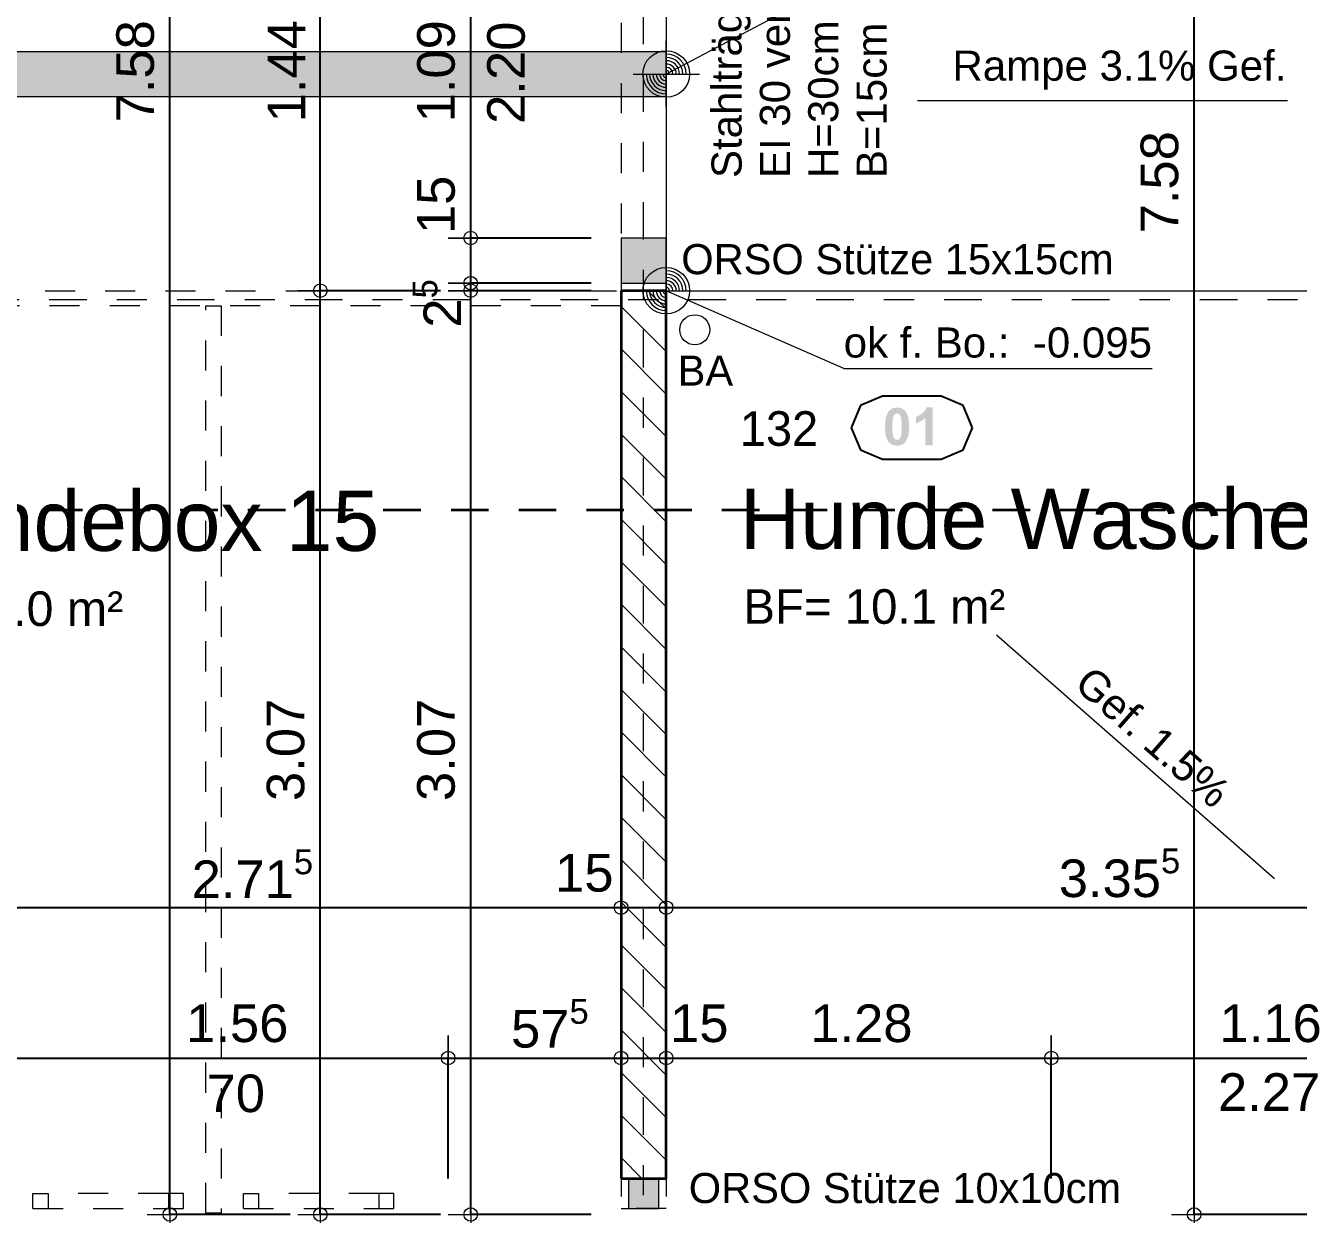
# Model space of a CAD drawing. Header units: metres. Extents: x -117 to -12, y 122 to 163.
# Drawn here: x -33.598 to -29.366, y 135.798 to 139.749 of the extents above; entities that cross this region are included whole.
import ezdxf

# ---------------------------------------------------------------- set-up
doc = ezdxf.new("R2010")
doc.units = ezdxf.units.M
doc.header["$PDMODE"] = 65
for name, pattern in [('AUSGEZOGEN', [0]), ('GETRENNT2_S10', [0.255, 0.125, -0.065, 0, -0.065]), ('PHANTOM2_S8', [0.13, 0.05, -0.04, 0, -0.04]), ('STRICHLINIE_S4', [0.165, 0.125, -0.04]), ('VERDECKT2_S2', [0.09, 0.05, -0.04])]:
    doc.linetypes.add(name, pattern=pattern)
for name, color, linetype, lineweight in [('XR$1$Bauachsen_grob', 7, 'GETRENNT2_S10', 13), ('XR$1$Bauherr', 203, 'VERDECKT2_S2', 13), ('XR$1$Fuellflaeche', 7, 'AUSGEZOGEN', 13), ('XR$1$Konstruktion', 7, 'AUSGEZOGEN', 35), ('XR$1$Raumbezeichnung', 7, 'AUSGEZOGEN', 18), ('XR$1$Sanitaer_Allgemein_HK', 5, 'VERDECKT2_S2', 25), ('XR$1$Schnittbegrenzung', 7, 'AUSGEZOGEN', 13), ('XR$1$Sekundaetragwerk', 7, 'AUSGEZOGEN', 25), ('XR$1$Stahlstuetze', 7, 'AUSGEZOGEN', 25), ('XR$1$Text_Koten', 7, 'AUSGEZOGEN', 25), ('XR$1$Text_Werkplan_Ausfuehrung', 7, 'AUSGEZOGEN', 25), ('XR$1$Wand_Mauerwerk_nicht_tragend', 7, 'AUSGEZOGEN', 35), ('XR$1$Werkplan-_Ausfuehrungsmasse', 7, 'AUSGEZOGEN', 13)]:
    doc.layers.add(name, color=color, linetype=linetype, lineweight=lineweight)
doc.styles.add('ARIAL', font='ARIAL.TTF')
doc.dimstyles.new('_DIMSTYLE_10', dxfattribs={"dimtxt": 0.125, "dimasz": 0.15, "dimexe": 0, "dimexo": 0, "dimgap": 0.0625, "dimtad": 2, "dimdec": 1, "dimlfac": 100, "dimrnd": 0.5, "dimzin": 4, "dimdsep": 46, "dimtxsty": 'ARIAL', "dimblk1": 'ALL_ML_KREIS', "dimblk2": 'ALL_ML_KREIS', "dimsah": 1, "dimcen": 0, "dimclrd": 256, "dimclre": 256, "dimclrt": 256, "dimadec": 0, "dimazin": 0, "dimtfac": 1, "dimtdec": 0, "dimtix": 1, "dimtmove": 2, "dimatfit": 3, "dimfxl": 0, "dimtvp": 1.2, "dimtzin": 0, "dimlwd": 0, "dimlwe": -1, "dimarcsym": 0})
doc.dimstyles.new('_DIMSTYLE_11', dxfattribs={"dimtxt": 0.125, "dimasz": 0.15, "dimexe": 0, "dimexo": 0, "dimgap": 0.0625, "dimtad": 2, "dimdec": 3, "dimrnd": 0.005, "dimzin": 4, "dimdsep": 46, "dimtxsty": 'ARIAL', "dimblk1": 'ALL_ML_KREIS', "dimblk2": 'ALL_ML_KREIS', "dimsah": 1, "dimcen": 0, "dimclrd": 256, "dimclre": 256, "dimclrt": 256, "dimadec": 0, "dimazin": 0, "dimtfac": 1, "dimtdec": 0, "dimtix": 1, "dimtmove": 2, "dimatfit": 3, "dimfxl": 0, "dimtzin": 0, "dimlwd": 0, "dimlwe": -1, "dimarcsym": 0})
doc.dimstyles.new('_DIMSTYLE_12', dxfattribs={"dimtxt": 0.125, "dimasz": 0.15, "dimexe": 0, "dimexo": 0, "dimgap": 0.0625, "dimtad": 2, "dimrnd": 0.005, "dimzin": 4, "dimdsep": 46, "dimtxsty": 'ARIAL', "dimblk1": 'ALL_ML_KREIS', "dimblk2": 'ALL_ML_KREIS', "dimsah": 1, "dimcen": 0, "dimclrd": 256, "dimclre": 256, "dimclrt": 256, "dimadec": 0, "dimazin": 0, "dimtfac": 1, "dimtdec": 0, "dimtix": 1, "dimtmove": 2, "dimatfit": 3, "dimfxl": 0, "dimtzin": 0, "dimlwd": 0, "dimlwe": -1, "dimarcsym": 0})
doc.dimstyles.new('_DIMSTYLE_14', dxfattribs={"dimtxt": 0.125, "dimasz": 0.15, "dimexe": 0, "dimexo": 0, "dimgap": 0.0625, "dimtad": 2, "dimdec": 1, "dimlfac": 100, "dimrnd": 0.5, "dimzin": 4, "dimdsep": 46, "dimtxsty": 'ARIAL', "dimblk1": 'ALL_ML_KREIS', "dimblk2": 'ALL_ML_KREIS', "dimsah": 1, "dimcen": 0, "dimclrd": 256, "dimclre": 256, "dimclrt": 256, "dimadec": 0, "dimazin": 0, "dimtfac": 1, "dimtdec": 0, "dimtix": 1, "dimtmove": 2, "dimatfit": 3, "dimfxl": 0, "dimtzin": 0, "dimlwd": 0, "dimlwe": -1, "dimarcsym": 0})

# ---------------------------------------------------------------- blocks, each defined once
blk = doc.blocks.new('COMPLEXOBJECT_11')
at = {"layer": 'XR$1$Bauherr'}
for p, q in [((-33.5731, 135.818), (-33.5731, 135.868)), ((-33.5731, 135.868), (-33.5231, 135.868)), ((-33.5231, 135.868), (-33.5231, 135.818)), ((-33.1231, 135.868), (-33.5231, 135.868)), ((-33.0731, 135.868), (-33.1231, 135.868)), ((-33.1231, 135.868), (-33.1231, 135.818)), ((-33.0731, 135.818), (-33.0731, 135.868)), ((-32.8731, 135.818), (-32.8731, 135.868)), ((-32.8731, 135.868), (-32.8231, 135.868)), ((-32.8231, 135.868), (-32.8231, 135.818)), ((-32.4231, 135.868), (-32.8231, 135.868)), ((-32.3731, 135.868), (-32.4231, 135.868)), ((-32.4231, 135.868), (-32.4231, 135.818)), ((-32.3731, 135.818), (-32.3731, 135.868)), ((-33.5731, 135.818), (-33.0731, 135.818)), ((-32.8731, 135.818), (-32.3731, 135.818))]:
    blk.add_line(p, q, dxfattribs=at)
blk = doc.blocks.new('ALL_ML_KREIS')
at = {"color": 0, "linetype": 'ByBlock', "lineweight": -2}
for p, q in [((0, -0.5), (0, 0.5)), ((-1, 0), (0.5, 0))]:
    blk.add_line(p, q, dxfattribs=at)
blk.add_circle((0, 0), 0.15, dxfattribs=at)
blk = doc.blocks.new('*D192')
at = {"layer": 'DEFPOINTS'}
for p in [(-28.1131, 143.378), (-29.7131, 135.798), (-28.1131, 135.798)]:
    blk.add_point(p, dxfattribs=at)
at = {"layer": 'XR$1$Werkplan-_Ausfuehrungsmasse', "lineweight": -2}
for p, q in [((-29.7131, 143.378), (-29.7131, 143.378)), ((-29.7131, 135.798), (-29.7131, 143.378)), ((-29.1131, 135.798), (-29.7131, 135.798))]:
    blk.add_line(p, q, dxfattribs=at)
at = {"layer": 'XR$1$Werkplan-_Ausfuehrungsmasse', "xscale": 0.15, "yscale": 0.15, "zscale": 0.15}
for p, rotation in [((-29.7131, 143.378), 90), ((-29.7131, 135.798), 270)]:
    blk.add_blockref('ALL_ML_KREIS', p, dxfattribs=dict(at, rotation=rotation))
at = {"layer": 'XR$1$Werkplan-_Ausfuehrungsmasse', "insert": (-29.8277, 139.2283), "char_height": 0.125, "width": 0.5, "attachment_point": 5, "rotation": 90, "style": 'ARIAL'}
blk.add_mtext('\\A1;{\\A1;{7.58\\H0.082500;\\S^ ;}}', dxfattribs=at)
blk = doc.blocks.new('NSY154')
at = {"color": 0, "linetype": 'ByBlock', "lineweight": -2}
for p, q in [((0, -0.0375), (0, 0.0375)), ((0, -0.0263), (0, 0.0263)), ((-0.0375, 0), (0.0375, 0)), ((-0.0262, 0), (0.0263, 0))]:
    blk.add_line(p, q, dxfattribs=at)
blk.add_circle((0, 0), 0.0263, dxfattribs=at)
for radius, start, end in [(0.0225, 0, 90), (0.0188, 0, 90), (0.015, 0, 90), (0.0225, 180, 270), (0.0188, 180, 270), (0.015, 180, 270), (0.0113, 180, 270), (0.0075, 180, 270), (0.00375, 180, 270), (0.0113, 0, 90), (0.0075, 0, 90), (0.00375, 0, 90)]:
    blk.add_arc((0, 0), radius, start, end, dxfattribs=at)
blk = doc.blocks.new('*D281')
at = {"layer": 'DEFPOINTS'}
for p in [(-31.6181, 143.378), (-33.1181, 135.798), (-31.6181, 135.798)]:
    blk.add_point(p, dxfattribs=at)
at = {"layer": 'XR$1$Werkplan-_Ausfuehrungsmasse', "lineweight": -2}
for p, q in [((-32.7181, 143.378), (-33.1181, 143.378)), ((-33.1181, 135.798), (-33.1181, 143.378)), ((-32.7181, 135.798), (-33.1181, 135.798))]:
    blk.add_line(p, q, dxfattribs=at)
at = {"layer": 'XR$1$Werkplan-_Ausfuehrungsmasse', "xscale": 0.15, "yscale": 0.15, "zscale": 0.15}
for p, rotation in [((-33.1181, 143.378), 90), ((-33.1181, 135.798), 270)]:
    blk.add_blockref('ALL_ML_KREIS', p, dxfattribs=dict(at, rotation=rotation))
at = {"layer": 'XR$1$Werkplan-_Ausfuehrungsmasse', "insert": (-33.2327, 139.597), "char_height": 0.125, "width": 0.5, "attachment_point": 5, "rotation": 90, "style": 'ARIAL'}
blk.add_mtext('\\A1;{\\A1;{7.58\\H0.082500;\\S^ ;}}', dxfattribs=at)
blk = doc.blocks.new('*D282')
at = {"layer": 'DEFPOINTS'}
for p in [(-31.6181, 138.868), (-32.6181, 135.798), (-31.6181, 135.798)]:
    blk.add_point(p, dxfattribs=at)
at = {"layer": 'XR$1$Werkplan-_Ausfuehrungsmasse', "lineweight": -2}
for p, q in [((-32.2181, 138.868), (-32.6181, 138.868)), ((-32.6181, 135.798), (-32.6181, 138.868)), ((-32.2181, 135.798), (-32.6181, 135.798))]:
    blk.add_line(p, q, dxfattribs=at)
at = {"layer": 'XR$1$Werkplan-_Ausfuehrungsmasse', "xscale": 0.15, "yscale": 0.15, "zscale": 0.15}
for p, rotation in [((-32.6181, 138.868), 90), ((-32.6181, 135.798), 270)]:
    blk.add_blockref('ALL_ML_KREIS', p, dxfattribs=dict(at, rotation=rotation))
at = {"layer": 'XR$1$Werkplan-_Ausfuehrungsmasse', "insert": (-32.7328, 137.3421), "char_height": 0.125, "width": 0.5, "attachment_point": 5, "rotation": 90, "style": 'ARIAL'}
blk.add_mtext('\\A1;{\\A1;{3.07\\H0.082500;\\S^ ;}}', dxfattribs=at)
blk = doc.blocks.new('*D283')
at = {"layer": 'DEFPOINTS'}
for p in [(-31.6181, 140.308), (-32.6181, 138.868), (-31.6181, 138.868)]:
    blk.add_point(p, dxfattribs=at)
at = {"layer": 'XR$1$Werkplan-_Ausfuehrungsmasse', "lineweight": -2}
for p, q in [((-32.2181, 140.308), (-32.6181, 140.308)), ((-32.6181, 138.868), (-32.6181, 140.308)), ((-32.2181, 138.868), (-32.6181, 138.868))]:
    blk.add_line(p, q, dxfattribs=at)
at = {"layer": 'XR$1$Werkplan-_Ausfuehrungsmasse', "xscale": 0.15, "yscale": 0.15, "zscale": 0.15}
for p, rotation in [((-32.6181, 140.308), 90), ((-32.6181, 138.868), 270)]:
    blk.add_blockref('ALL_ML_KREIS', p, dxfattribs=dict(at, rotation=rotation))
at = {"layer": 'XR$1$Werkplan-_Ausfuehrungsmasse', "insert": (-32.7306, 139.5973), "char_height": 0.125, "width": 0.5, "attachment_point": 5, "rotation": 90, "style": 'ARIAL'}
blk.add_mtext('\\A1;{\\A1;{1.44\\H0.082500;\\S^ ;}}', dxfattribs=at)
blk = doc.blocks.new('*D285')
at = {"layer": 'DEFPOINTS'}
for p in [(-31.6181, 138.868), (-32.1181, 135.798), (-31.6181, 135.798)]:
    blk.add_point(p, dxfattribs=at)
at = {"layer": 'XR$1$Werkplan-_Ausfuehrungsmasse', "lineweight": -2}
for p, q in [((-31.7181, 138.868), (-32.1181, 138.868)), ((-32.1181, 135.798), (-32.1181, 138.868)), ((-31.7181, 135.798), (-32.1181, 135.798))]:
    blk.add_line(p, q, dxfattribs=at)
at = {"layer": 'XR$1$Werkplan-_Ausfuehrungsmasse', "xscale": 0.15, "yscale": 0.15, "zscale": 0.15}
for p, rotation in [((-32.1181, 138.868), 90), ((-32.1181, 135.798), 270)]:
    blk.add_blockref('ALL_ML_KREIS', p, dxfattribs=dict(at, rotation=rotation))
at = {"layer": 'XR$1$Werkplan-_Ausfuehrungsmasse', "insert": (-32.2328, 137.3421), "char_height": 0.125, "width": 0.5, "attachment_point": 5, "rotation": 90, "style": 'ARIAL'}
blk.add_mtext('\\A1;{\\A1;{3.07\\H0.082500;\\S^ ;}}', dxfattribs=at)
blk = doc.blocks.new('*D286')
at = {"layer": 'DEFPOINTS'}
for p in [(-31.6181, 138.893), (-32.1181, 138.868), (-31.6181, 138.868)]:
    blk.add_point(p, dxfattribs=at)
at = {"layer": 'XR$1$Werkplan-_Ausfuehrungsmasse', "lineweight": -2}
for p, q in [((-31.7181, 138.893), (-32.1181, 138.893)), ((-32.1181, 138.868), (-32.1181, 138.893)), ((-31.7181, 138.868), (-32.1181, 138.868))]:
    blk.add_line(p, q, dxfattribs=at)
at = {"layer": 'XR$1$Werkplan-_Ausfuehrungsmasse', "xscale": 0.15, "yscale": 0.15, "zscale": 0.15}
for p, rotation in [((-32.1181, 138.868), 270), ((-32.1181, 138.893), 90)]:
    blk.add_blockref('ALL_ML_KREIS', p, dxfattribs=dict(at, rotation=rotation))
at = {"layer": 'XR$1$Werkplan-_Ausfuehrungsmasse', "insert": (-32.2306, 138.8256), "char_height": 0.125, "width": 0.375, "attachment_point": 5, "rotation": 90, "style": 'ARIAL'}
blk.add_mtext('\\A1;{\\A1;{2\\H0.082500;\\S5^ ;}}', dxfattribs=at)
blk = doc.blocks.new('*D287')
at = {"layer": 'DEFPOINTS'}
for p in [(-31.6181, 139.043), (-32.1181, 138.893), (-31.6181, 138.893)]:
    blk.add_point(p, dxfattribs=at)
at = {"layer": 'XR$1$Werkplan-_Ausfuehrungsmasse', "lineweight": -2}
for p, q in [((-31.7181, 139.043), (-32.1181, 139.043)), ((-32.1181, 138.893), (-32.1181, 139.043)), ((-31.7181, 138.893), (-32.1181, 138.893))]:
    blk.add_line(p, q, dxfattribs=at)
at = {"layer": 'XR$1$Werkplan-_Ausfuehrungsmasse', "xscale": 0.15, "yscale": 0.15, "zscale": 0.15}
for p, rotation in [((-32.1181, 139.043), 90), ((-32.1181, 138.893), 270)]:
    blk.add_blockref('ALL_ML_KREIS', p, dxfattribs=dict(at, rotation=rotation))
at = {"layer": 'XR$1$Werkplan-_Ausfuehrungsmasse', "insert": (-32.2327, 139.153), "char_height": 0.125, "width": 0.5, "attachment_point": 5, "rotation": 90, "style": 'ARIAL'}
blk.add_mtext('\\A1;{\\A1;{15\\H0.082500;\\S^ ;}}', dxfattribs=at)
blk = doc.blocks.new('*D288')
at = {"layer": 'DEFPOINTS'}
for p in [(-31.6181, 140.133), (-32.1181, 139.043), (-31.6181, 139.043)]:
    blk.add_point(p, dxfattribs=at)
at = {"layer": 'XR$1$Werkplan-_Ausfuehrungsmasse', "lineweight": -2}
for p, q in [((-31.7181, 140.133), (-32.1181, 140.133)), ((-32.1181, 139.043), (-32.1181, 140.133)), ((-31.7181, 139.043), (-32.1181, 139.043))]:
    blk.add_line(p, q, dxfattribs=at)
at = {"layer": 'XR$1$Werkplan-_Ausfuehrungsmasse', "xscale": 0.15, "yscale": 0.15, "zscale": 0.15}
for p, rotation in [((-32.1181, 140.133), 90), ((-32.1181, 139.043), 270)]:
    blk.add_blockref('ALL_ML_KREIS', p, dxfattribs=dict(at, rotation=rotation))
at = {"layer": 'XR$1$Werkplan-_Ausfuehrungsmasse', "insert": (-32.2327, 139.597), "char_height": 0.125, "width": 0.5, "attachment_point": 5, "rotation": 90, "style": 'ARIAL'}
blk.add_mtext('\\A1;{\\A1;{1.09\\H0.082500;\\S^ ;}}', dxfattribs=at)
at = {"layer": 'XR$1$Werkplan-_Ausfuehrungsmasse', "insert": (-32.0633, 139.4223), "char_height": 0.125, "width": 0.00625, "attachment_point": 1, "rotation": 90, "line_spacing_factor": 0.60241, "style": 'ARIAL'}
blk.add_mtext('\\A1;{2.20\\H0.082500;\\S^ ;}', dxfattribs=at)
blk = doc.blocks.new('COMPLEXOBJECT_18')
at = {"layer": 'XR$1$Bauherr'}
for p, q in [((-34.3331, 138.868), (-31.6181, 138.868)), ((-31.6181, 138.818), (-34.3331, 138.818)), ((-32.9981, 138.818), (-32.9481, 138.818)), ((-32.9981, 135.803), (-32.9981, 138.818)), ((-32.9481, 138.818), (-32.9481, 135.803)), ((-32.9481, 135.803), (-32.9981, 135.803))]:
    blk.add_line(p, q, dxfattribs=at)
blk = doc.blocks.new('*D446')
at = {"layer": 'DEFPOINTS'}
for p in [(-34.3331, 136.818), (-34.3331, 135.798), (-31.6181, 135.798)]:
    blk.add_point(p, dxfattribs=at)
at = {"layer": 'XR$1$Werkplan-_Ausfuehrungsmasse', "lineweight": -2}
for p, q in [((-34.3331, 136.818), (-34.3331, 136.818)), ((-34.3331, 136.818), (-31.6181, 136.818)), ((-31.6181, 136.818), (-31.6181, 136.818))]:
    blk.add_line(p, q, dxfattribs=at)
at = {"layer": 'XR$1$Werkplan-_Ausfuehrungsmasse', "xscale": 0.15, "yscale": 0.15, "zscale": 0.15, "rotation": 180}
blk.add_blockref('ALL_ML_KREIS', (-34.3331, 136.818), dxfattribs=at)
at = {"layer": 'XR$1$Werkplan-_Ausfuehrungsmasse', "xscale": 0.15, "yscale": 0.15, "zscale": 0.15}
blk.add_blockref('ALL_ML_KREIS', (-31.6181, 136.818), dxfattribs=at)
at = {"layer": 'XR$1$Werkplan-_Ausfuehrungsmasse', "insert": (-32.8438, 136.9305), "char_height": 0.125, "width": 0.625, "attachment_point": 5, "style": 'ARIAL'}
blk.add_mtext('\\A1;{\\A1;{2.71\\H0.082500;\\S5^ ;}}', dxfattribs=at)
blk = doc.blocks.new('*D447')
at = {"layer": 'DEFPOINTS'}
for p in [(-31.6181, 136.818), (-31.6181, 135.798), (-31.4681, 135.798)]:
    blk.add_point(p, dxfattribs=at)
at = {"layer": 'XR$1$Werkplan-_Ausfuehrungsmasse', "lineweight": -2}
for p, q in [((-31.6181, 136.818), (-31.6181, 136.818)), ((-31.6181, 136.818), (-31.4681, 136.818)), ((-31.4681, 136.818), (-31.4681, 136.818))]:
    blk.add_line(p, q, dxfattribs=at)
at = {"layer": 'XR$1$Werkplan-_Ausfuehrungsmasse', "xscale": 0.15, "yscale": 0.15, "zscale": 0.15, "rotation": 180}
blk.add_blockref('ALL_ML_KREIS', (-31.6181, 136.818), dxfattribs=at)
at = {"layer": 'XR$1$Werkplan-_Ausfuehrungsmasse', "xscale": 0.15, "yscale": 0.15, "zscale": 0.15}
blk.add_blockref('ALL_ML_KREIS', (-31.4681, 136.818), dxfattribs=at)
at = {"layer": 'XR$1$Werkplan-_Ausfuehrungsmasse', "insert": (-31.7404, 136.9327), "char_height": 0.125, "width": 0.5, "attachment_point": 5, "style": 'ARIAL'}
blk.add_mtext('\\A1;{\\A1;{15\\H0.082500;\\S^ ;}}', dxfattribs=at)
blk = doc.blocks.new('*D448')
at = {"layer": 'DEFPOINTS'}
for p in [(-31.4681, 136.818), (-28.1131, 135.818), (-31.4681, 135.798)]:
    blk.add_point(p, dxfattribs=at)
at = {"layer": 'XR$1$Werkplan-_Ausfuehrungsmasse', "lineweight": -2}
for p, q in [((-31.4681, 136.818), (-31.4681, 136.818)), ((-31.4681, 136.818), (-28.1131, 136.818)), ((-28.1131, 136.818), (-28.1131, 136.818))]:
    blk.add_line(p, q, dxfattribs=at)
at = {"layer": 'XR$1$Werkplan-_Ausfuehrungsmasse', "xscale": 0.15, "yscale": 0.15, "zscale": 0.15, "rotation": 180}
blk.add_blockref('ALL_ML_KREIS', (-31.4681, 136.818), dxfattribs=at)
at = {"layer": 'XR$1$Werkplan-_Ausfuehrungsmasse', "xscale": 0.15, "yscale": 0.15, "zscale": 0.15}
blk.add_blockref('ALL_ML_KREIS', (-28.1131, 136.818), dxfattribs=at)
at = {"layer": 'XR$1$Werkplan-_Ausfuehrungsmasse', "insert": (-29.9613, 136.9328), "char_height": 0.125, "width": 0.625, "attachment_point": 5, "style": 'ARIAL'}
blk.add_mtext('\\A1;{\\A1;{3.35\\H0.082500;\\S5^ ;}}', dxfattribs=at)
blk = doc.blocks.new('*D512')
at = {"layer": 'DEFPOINTS'}
for p in [(-33.7531, 136.318), (-33.7531, 135.798), (-32.1931, 135.798)]:
    blk.add_point(p, dxfattribs=at)
at = {"layer": 'XR$1$Werkplan-_Ausfuehrungsmasse', "lineweight": -2}
for p, q in [((-33.7531, 135.918), (-33.7531, 136.318)), ((-33.7531, 136.318), (-32.1931, 136.318)), ((-32.1931, 135.918), (-32.1931, 136.318))]:
    blk.add_line(p, q, dxfattribs=at)
at = {"layer": 'XR$1$Werkplan-_Ausfuehrungsmasse', "xscale": 0.15, "yscale": 0.15, "zscale": 0.15, "rotation": 180}
blk.add_blockref('ALL_ML_KREIS', (-33.7531, 136.318), dxfattribs=at)
at = {"layer": 'XR$1$Werkplan-_Ausfuehrungsmasse', "xscale": 0.15, "yscale": 0.15, "zscale": 0.15}
blk.add_blockref('ALL_ML_KREIS', (-32.1931, 136.318), dxfattribs=at)
at = {"layer": 'XR$1$Werkplan-_Ausfuehrungsmasse', "insert": (-32.894, 136.4327), "char_height": 0.125, "width": 0.5, "attachment_point": 5, "style": 'ARIAL'}
blk.add_mtext('\\A1;{\\A1;{1.56\\H0.082500;\\S^ ;}}', dxfattribs=at)
at = {"layer": 'XR$1$Werkplan-_Ausfuehrungsmasse', "insert": (-32.9961, 136.2633), "char_height": 0.125, "width": 0.00625, "attachment_point": 1, "line_spacing_factor": 0.60241, "style": 'ARIAL'}
blk.add_mtext('\\A1;{70\\H0.082500;\\S^ ;}', dxfattribs=at)
blk = doc.blocks.new('*D513')
at = {"layer": 'DEFPOINTS'}
for p in [(-32.1931, 136.318), (-32.1931, 135.798), (-31.6181, 135.798)]:
    blk.add_point(p, dxfattribs=at)
at = {"layer": 'XR$1$Werkplan-_Ausfuehrungsmasse', "lineweight": -2}
for p, q in [((-32.1931, 135.918), (-32.1931, 136.318)), ((-32.1931, 136.318), (-31.6181, 136.318)), ((-31.6181, 136.318), (-31.6181, 136.318))]:
    blk.add_line(p, q, dxfattribs=at)
at = {"layer": 'XR$1$Werkplan-_Ausfuehrungsmasse', "xscale": 0.15, "yscale": 0.15, "zscale": 0.15, "rotation": 180}
blk.add_blockref('ALL_ML_KREIS', (-32.1931, 136.318), dxfattribs=at)
at = {"layer": 'XR$1$Werkplan-_Ausfuehrungsmasse', "xscale": 0.15, "yscale": 0.15, "zscale": 0.15}
blk.add_blockref('ALL_ML_KREIS', (-31.6181, 136.318), dxfattribs=at)
at = {"layer": 'XR$1$Werkplan-_Ausfuehrungsmasse', "insert": (-31.8548, 136.4327), "char_height": 0.125, "width": 0.5, "attachment_point": 5, "style": 'ARIAL'}
blk.add_mtext('\\A1;{\\A1;{57\\H0.082500;\\S5^ ;}}', dxfattribs=at)
blk = doc.blocks.new('*D514')
at = {"layer": 'DEFPOINTS'}
for p in [(-31.6181, 136.318), (-31.6181, 135.798), (-31.4681, 135.798)]:
    blk.add_point(p, dxfattribs=at)
at = {"layer": 'XR$1$Werkplan-_Ausfuehrungsmasse', "lineweight": -2}
for p, q in [((-31.6181, 136.318), (-31.6181, 136.318)), ((-31.6181, 136.318), (-31.4681, 136.318)), ((-31.4681, 136.318), (-31.4681, 136.318))]:
    blk.add_line(p, q, dxfattribs=at)
at = {"layer": 'XR$1$Werkplan-_Ausfuehrungsmasse', "xscale": 0.15, "yscale": 0.15, "zscale": 0.15, "rotation": 180}
blk.add_blockref('ALL_ML_KREIS', (-31.6181, 136.318), dxfattribs=at)
at = {"layer": 'XR$1$Werkplan-_Ausfuehrungsmasse', "xscale": 0.15, "yscale": 0.15, "zscale": 0.15}
blk.add_blockref('ALL_ML_KREIS', (-31.4681, 136.318), dxfattribs=at)
at = {"layer": 'XR$1$Werkplan-_Ausfuehrungsmasse', "insert": (-31.3581, 136.4327), "char_height": 0.125, "width": 0.5, "attachment_point": 5, "style": 'ARIAL'}
blk.add_mtext('\\A1;{\\A1;{15\\H0.082500;\\S^ ;}}', dxfattribs=at)
blk = doc.blocks.new('*D515')
at = {"layer": 'DEFPOINTS'}
for p in [(-31.4681, 136.318), (-31.4681, 135.798), (-30.1881, 135.798)]:
    blk.add_point(p, dxfattribs=at)
at = {"layer": 'XR$1$Werkplan-_Ausfuehrungsmasse', "lineweight": -2}
for p, q in [((-31.4681, 136.318), (-31.4681, 136.318)), ((-31.4681, 136.318), (-30.1881, 136.318)), ((-30.1881, 135.918), (-30.1881, 136.318))]:
    blk.add_line(p, q, dxfattribs=at)
at = {"layer": 'XR$1$Werkplan-_Ausfuehrungsmasse', "xscale": 0.15, "yscale": 0.15, "zscale": 0.15, "rotation": 180}
blk.add_blockref('ALL_ML_KREIS', (-31.4681, 136.318), dxfattribs=at)
at = {"layer": 'XR$1$Werkplan-_Ausfuehrungsmasse', "xscale": 0.15, "yscale": 0.15, "zscale": 0.15}
blk.add_blockref('ALL_ML_KREIS', (-30.1881, 136.318), dxfattribs=at)
at = {"layer": 'XR$1$Werkplan-_Ausfuehrungsmasse', "insert": (-30.8192, 136.4327), "char_height": 0.125, "width": 0.5, "attachment_point": 5, "style": 'ARIAL'}
blk.add_mtext('\\A1;{\\A1;{1.28\\H0.082500;\\S^ ;}}', dxfattribs=at)
blk = doc.blocks.new('*D516')
at = {"layer": 'DEFPOINTS'}
for p in [(-30.1881, 136.318), (-30.1881, 135.798), (-29.0281, 135.798)]:
    blk.add_point(p, dxfattribs=at)
at = {"layer": 'XR$1$Werkplan-_Ausfuehrungsmasse', "lineweight": -2}
for p, q in [((-30.1881, 135.918), (-30.1881, 136.318)), ((-30.1881, 136.318), (-29.0281, 136.318)), ((-29.0281, 135.918), (-29.0281, 136.318))]:
    blk.add_line(p, q, dxfattribs=at)
at = {"layer": 'XR$1$Werkplan-_Ausfuehrungsmasse', "xscale": 0.15, "yscale": 0.15, "zscale": 0.15, "rotation": 180}
blk.add_blockref('ALL_ML_KREIS', (-30.1881, 136.318), dxfattribs=at)
at = {"layer": 'XR$1$Werkplan-_Ausfuehrungsmasse', "xscale": 0.15, "yscale": 0.15, "zscale": 0.15}
blk.add_blockref('ALL_ML_KREIS', (-29.0281, 136.318), dxfattribs=at)
at = {"layer": 'XR$1$Werkplan-_Ausfuehrungsmasse', "insert": (-29.459, 136.4327), "char_height": 0.125, "width": 0.5, "attachment_point": 5, "style": 'ARIAL'}
blk.add_mtext('\\A1;{\\A1;{1.16\\H0.082500;\\S^ ;}}', dxfattribs=at)
at = {"layer": 'XR$1$Werkplan-_Ausfuehrungsmasse', "insert": (-29.6341, 136.2675), "char_height": 0.125, "width": 0.00625, "attachment_point": 1, "line_spacing_factor": 0.60241, "style": 'ARIAL'}
blk.add_mtext('\\A1;{2.27\\H0.082500;\\S^ ;}', dxfattribs=at)
blk = doc.blocks.new('COMPLEXOBJECT_20')
at = {"layer": 'XR$1$Bauachsen_grob', "color": 8}
for p, q in [((-31.5431, 126.7126), (-31.5431, 153.848)), ((-14.2693, 138.838), (-86.2481, 138.838))]:
    blk.add_line(p, q, dxfattribs=at)
blk = doc.blocks.new('COMPLEXOBJECT_46')
at = {"layer": 'XR$1$Schnittbegrenzung', "color": 12, "linetype": 'STRICHLINIE_S4', "lineweight": 35}
blk.add_line((-28.9085, 138.1391), (-88.2023, 138.1391), dxfattribs=at)

msp = doc.modelspace()

# ---------------------------------------------------------------- hatches: boundary and pattern name
at = {"layer": 'XR$1$Fuellflaeche', "linetype": 'AUSGEZOGEN', "lineweight": 200}
msp.add_hatch(color=255, dxfattribs=at).paths.add_polyline_path([(-72.5831, 139.663), (-72.5831, 139.513), (-31.4681, 139.513), (-31.4681, 139.663)])
at = {"layer": 'XR$1$Stahlstuetze', "linetype": 'AUSGEZOGEN', "lineweight": 13}
for points in [[(-31.4681, 139.043), (-31.6181, 139.043), (-31.6181, 138.893), (-31.4681, 138.893)], [(-31.4931, 135.918), (-31.5931, 135.918), (-31.5931, 135.818), (-31.4931, 135.818)]]:
    msp.add_hatch(color=7, dxfattribs=at).paths.add_polyline_path(points)
at = {"layer": 'XR$1$Text_Werkplan_Ausfuehrung'}
h = msp.add_hatch(color=55, dxfattribs=at)
h.paths.add_polyline_path([(-30.7008, 138.48), (-30.7169, 138.4768), (-30.7291, 138.4672), (-30.7383, 138.4467), (-30.7414, 138.4164), (-30.7386, 138.3859), (-30.7302, 138.3664), (-30.7173, 138.3559), (-30.7008, 138.3524), (-30.6846, 138.3556), (-30.6725, 138.3652), (-30.6633, 138.3857), (-30.6602, 138.4161), (-30.6632, 138.4466), (-30.6724, 138.467), (-30.6846, 138.4767)])
h.paths.add_polyline_path([(-30.7049, 138.4593), (-30.7008, 138.46), (-30.6967, 138.4593), (-30.6931, 138.4573), (-30.69, 138.4531), (-30.6875, 138.4463), (-30.6858, 138.4346), (-30.6852, 138.4161), (-30.6859, 138.3974), (-30.6877, 138.385), (-30.69, 138.3789), (-30.693, 138.3751), (-30.6967, 138.373), (-30.7008, 138.3723), (-30.7049, 138.373), (-30.7085, 138.375), (-30.7116, 138.3791), (-30.7141, 138.386), (-30.7158, 138.3976), (-30.7163, 138.4161), (-30.7157, 138.4349), (-30.7138, 138.4474), (-30.7116, 138.4534), (-30.7085, 138.4573)], flags=16)
msp.add_hatch(color=55, dxfattribs=at).paths.add_polyline_path([(-30.5828, 138.3545), (-30.5828, 138.48), (-30.6023, 138.48), (-30.6081, 138.4692), (-30.6174, 138.46), (-30.628, 138.4528), (-30.6378, 138.4483), (-30.6378, 138.4266), (-30.6211, 138.4341), (-30.6068, 138.4447), (-30.6068, 138.3545)])
at = {"layer": 'XR$1$Wand_Mauerwerk_nicht_tragend', "lineweight": 13}
h = msp.add_hatch(dxfattribs=at)
h.set_pattern_fill('SCHRAFFUR_2', color=256, scale=0.05, style=0, pattern_type=2)
h.set_pattern_definition([(135, (0, 0), (-0.14142136, -0.14142136), []), (135, (-0.07071, -0.07071), (-0.14142136, -0.14142136), [])])
h.paths.add_polyline_path([(-31.4681, 135.918), (-31.4681, 138.868), (-31.6181, 138.868), (-31.6181, 135.918)], flags=0)

# ---------------------------------------------------------------- linework, layer by layer
at = {"layer": 'XR$1$Konstruktion', "lineweight": 13}
for p, q in [((-31.4681, 140.308), (-31.4681, 138.868)), ((-31.4681, 138.868), (-28.1131, 138.868))]:
    msp.add_line(p, q, dxfattribs=at)
at = {"layer": 'XR$1$Sanitaer_Allgemein_HK', "color": 7, "linetype": 'AUSGEZOGEN', "lineweight": 13}
for p, q in [((-72.5831, 139.663), (-31.4681, 139.663)), ((-72.5831, 139.513), (-31.4681, 139.513))]:
    msp.add_line(p, q, dxfattribs=at)
msp.add_circle((-31.3731, 138.738), 0.05, dxfattribs=at)
at = {"layer": 'XR$1$Sekundaetragwerk', "color": 7, "linetype": 'PHANTOM2_S8', "lineweight": 13}
for p, q in [((-31.6181, 143.358), (-31.6181, 135.818)), ((-31.4681, 135.818), (-31.6181, 135.818)), ((-31.6181, 135.818), (-31.4681, 135.818))]:
    msp.add_line(p, q, dxfattribs=at)
at = {"layer": 'XR$1$Sekundaetragwerk', "linetype": 'PHANTOM2_S8', "lineweight": 13}
msp.add_line((-31.4681, 143.358), (-31.4681, 135.818), dxfattribs=at)
at = {"layer": 'XR$1$Stahlstuetze', "color": 7, "linetype": 'AUSGEZOGEN', "lineweight": 13}
for p, q in [((-31.4681, 139.043), (-31.6181, 139.043)), ((-31.6181, 139.043), (-31.6181, 138.893)), ((-31.4681, 138.893), (-31.4681, 139.043)), ((-31.6181, 138.893), (-31.4681, 138.893)), ((-31.4931, 135.918), (-31.5931, 135.918)), ((-31.5931, 135.918), (-31.5931, 135.818)), ((-31.4931, 135.818), (-31.4931, 135.918)), ((-31.5931, 135.818), (-31.4931, 135.818))]:
    msp.add_line(p, q, dxfattribs=at)
at = {"layer": 'XR$1$Text_Koten', "color": 24, "lineweight": 13}
for p, q in [((-30.8782, 139.8983), (-31.4681, 139.588)), ((-30.8782, 138.6091), (-31.4681, 138.868)), ((-30.8782, 138.6091), (-29.8532, 138.6091))]:
    msp.add_line(p, q, dxfattribs=at)
at = {"layer": 'XR$1$Text_Werkplan_Ausfuehrung', "color": 7, "linetype": 'AUSGEZOGEN', "lineweight": 13}
for p, q in [((-29.4032, 139.4991), (-30.6332, 139.4991)), ((-29.4456, 136.9132), (-30.3707, 137.7238))]:
    msp.add_line(p, q, dxfattribs=at)
at = {"layer": 'XR$1$Text_Werkplan_Ausfuehrung', "color": 54}
for p, q in [((-30.7487, 138.517), (-30.8224, 138.4865)), ((-30.5545, 138.517), (-30.7487, 138.517)), ((-30.4808, 138.4865), (-30.5545, 138.517)), ((-30.8224, 138.4865), (-30.8529, 138.4128)), ((-30.4503, 138.4128), (-30.4808, 138.4865)), ((-30.8529, 138.4128), (-30.8224, 138.3392)), ((-30.4808, 138.3392), (-30.4503, 138.4128)), ((-30.8224, 138.3392), (-30.7487, 138.3086)), ((-30.7487, 138.3086), (-30.5545, 138.3086)), ((-30.5545, 138.3086), (-30.4808, 138.3392))]:
    msp.add_line(p, q, dxfattribs=at)
at = {"layer": 'XR$1$Wand_Mauerwerk_nicht_tragend'}
for p, q in [((-31.4681, 138.868), (-31.6181, 138.868)), ((-31.6181, 138.868), (-31.6181, 138.818)), ((-31.4681, 138.838), (-31.4681, 138.868)), ((-31.6181, 138.818), (-31.6181, 135.918)), ((-31.4681, 135.918), (-31.4681, 138.838)), ((-31.6181, 135.918), (-31.5931, 135.918)), ((-31.5931, 135.918), (-31.4931, 135.918)), ((-31.4931, 135.918), (-31.4681, 135.918))]:
    msp.add_line(p, q, dxfattribs=at)

# ---------------------------------------------------------------- block references
at = {"layer": 'XR$1$Bauachsen_grob', "color": 8, "linetype": 'AUSGEZOGEN', "lineweight": 13}
msp.add_blockref('COMPLEXOBJECT_20', (0, 0), dxfattribs=at)
at = {"layer": 'XR$1$Bauherr'}
for name in ['COMPLEXOBJECT_18', 'COMPLEXOBJECT_11']:
    msp.add_blockref(name, (0, 0), dxfattribs=at)
at = {"layer": 'XR$1$Schnittbegrenzung', "color": 12, "linetype": 'STRICHLINIE_S4', "lineweight": 35}
msp.add_blockref('COMPLEXOBJECT_46', (0, 0), dxfattribs=at)
at = {"layer": 'XR$1$Text_Koten', "color": 24, "lineweight": 13, "xscale": 2.943799775405901, "yscale": 2.943799775405901, "zscale": 2.943799775405901}
for p in [(-31.4681, 139.588), (-31.4681, 138.868)]:
    msp.add_blockref('NSY154', p, dxfattribs=at)

# ---------------------------------------------------------------- texts
at = {"layer": 'XR$1$Raumbezeichnung', "style": 'ARIAL'}
for s, insert, char_height, width, attachment_point in [('\\W0.97;132', (-31.2231, 138.3508), 0.115, 0.326087, 7), ('\\W1.00;Hunde\\~Waschen', (-31.224, 138.0068), 0.2, 2.177154, 7), ('\\W1.00;Hundebox\\~15', (-34.0839, 138.0004), 0.2, 1.773008, 7), ('\\W0.98;BF=\\~10.1\\~m²', (-31.2115, 137.876), 0.115, 0.945706, 1), ('\\W1.00;BF=\\~8.0\\~m²', (-34.0721, 137.8688), 0.115, 0.856684, 1)]:
    msp.add_mtext(s, dxfattribs=dict(at, insert=insert, char_height=char_height, width=width, attachment_point=attachment_point))
at = {"layer": 'XR$1$Text_Koten', "color": 7, "lineweight": 13, "insert": (-30.8782, 138.7458), "char_height": 0.1, "width": 1.074966, "attachment_point": 1, "style": 'ARIAL'}
msp.add_mtext('\\W1.00;ok\\~f.\\~Bo.:\\~\\~-0.095', dxfattribs=at)
at = {"layer": 'XR$1$Text_Werkplan_Ausfuehrung', "color": 7, "linetype": 'AUSGEZOGEN', "lineweight": 13, "insert": (-31.3175, 139.2422), "char_height": 0.1, "width": 0.775138, "attachment_point": 1, "rotation": 90, "line_spacing_factor": 0.963855, "style": 'ARIAL'}
msp.add_mtext('{\\fArial|i0|b0;\\H0.100000;\\W1.000000;\\C7;Stahlträger }\\P{\\fArial|i0|b0;\\H0.100000;\\W1.000000;\\C7;EI 30 verkl.}\\P{\\fArial|i0|b0;\\H0.100000;\\W1.000000;\\C7;H=30cm}\\P{\\fArial|i0|b0;\\H0.100000;\\W1.000000;\\C7;B=15cm}\\P', dxfattribs=at)
at = {"layer": 'XR$1$Text_Werkplan_Ausfuehrung', "color": 7, "linetype": 'AUSGEZOGEN', "lineweight": 13, "char_height": 0.1, "attachment_point": 7, "style": 'ARIAL'}
for s, insert, width in [('{\\fArial|i0|b0;\\H0.100000;\\W1.000000;\\C7;Rampe 3.1% Gef.}\\P', (-30.5166, 139.5358), 1.163098), ('\\W0.99;ORSO\\~Stütze\\~15x15cm', (-31.4181, 138.9214), 1.504571), ('\\W0.99;BA', (-31.4302, 138.5524), 0.236391), ('\\W0.99;ORSO\\~Stütze\\~10x10cm', (-31.3931, 135.8347), 1.504571)]:
    msp.add_mtext(s, dxfattribs=dict(at, insert=insert, width=width))
at = {"layer": 'XR$1$Text_Werkplan_Ausfuehrung', "color": 7, "linetype": 'AUSGEZOGEN', "lineweight": 13, "insert": (-30.1177, 137.5509), "char_height": 0.1, "width": 0.671013, "attachment_point": 7, "rotation": 318.7702, "style": 'ARIAL'}
msp.add_mtext('{\\fArial|i0|b0;\\H0.100000;\\W1.000000;\\C7;Gef. 1.5%}\\P', dxfattribs=at)

# ---------------------------------------------------------------- dimensions: what is measured, and where the dimension line sits
at = {"layer": 'XR$1$Werkplan-_Ausfuehrungsmasse'}
for base, p1, p2, dimstyle, picture, middle in [((-33.1181, 143.378), (-32.7181, 135.798), (-32.7181, 143.378), '_DIMSTYLE_12', '*D281', (-33.2327, 139.597)), ((-29.7131, 143.378), (-29.1131, 135.798), (-29.7131, 143.378), '_DIMSTYLE_12', '*D192', (-29.8277, 139.2283)), ((-32.6181, 140.308), (-32.2181, 138.868), (-32.2181, 140.308), '_DIMSTYLE_12', '*D283', (-32.7306, 139.5973)), ((-32.1181, 139.043), (-31.7181, 138.893), (-31.7181, 139.043), '_DIMSTYLE_10', '*D287', (-32.2327, 139.153)), ((-32.1181, 138.893), (-31.7181, 138.868), (-31.7181, 138.893), '_DIMSTYLE_10', '*D286', (-32.2306, 138.8256)), ((-32.6181, 138.868), (-32.2181, 135.798), (-32.2181, 138.868), '_DIMSTYLE_12', '*D282', (-32.7328, 137.3421)), ((-32.1181, 138.868), (-31.7181, 135.798), (-31.7181, 138.868), '_DIMSTYLE_12', '*D285', (-32.2328, 137.3421))]:
    dim = msp.add_linear_dim(base=base, p1=p1, p2=p2, angle=90, dimstyle=dimstyle, override={"dimpost": '<>', "dimclrd": 256, "dimclre": 256, "dimclrt": 256, "dimlwd": 0, "dimlwe": 65535}, dxfattribs=at)
    dim.commit()
    dim.dimension.update_dxf_attribs({"geometry": picture, "text_midpoint": middle, "dimtype": 160})
dim = msp.add_linear_dim(base=(-32.1181, 140.133), p1=(-31.7181, 139.043), p2=(-31.7181, 140.133), angle=90, text='<>\\X\\A1;{2.20\\H0.082500;\\S^ ;}', dimstyle='_DIMSTYLE_12', override={"dimpost": '<>', "dimclrd": 256, "dimclre": 256, "dimclrt": 256, "dimlwd": 0, "dimlwe": 65535}, dxfattribs=at)
dim.commit()
dim.dimension.update_dxf_attribs({"geometry": '*D288', "text_midpoint": (-32.2327, 139.597), "dimtype": 160})
for base, p1, p2, dimstyle, picture, middle in [((-31.6181, 136.818), (-34.3331, 136.818), (-31.6181, 136.818), '_DIMSTYLE_11', '*D446', (-32.8438, 136.9305)), ((-31.4681, 136.818), (-31.6181, 136.818), (-31.4681, 136.818), '_DIMSTYLE_10', '*D447', (-31.7404, 136.9327)), ((-28.1131, 136.818), (-31.4681, 136.818), (-28.1131, 136.818), '_DIMSTYLE_11', '*D448', (-29.9613, 136.9328)), ((-31.6181, 136.318), (-32.1931, 135.918), (-31.6181, 136.318), '_DIMSTYLE_14', '*D513', (-31.8548, 136.4327)), ((-31.4681, 136.318), (-31.6181, 136.318), (-31.4681, 136.318), '_DIMSTYLE_10', '*D514', (-31.3581, 136.4327)), ((-30.1881, 136.318), (-31.4681, 136.318), (-30.1881, 135.918), '_DIMSTYLE_12', '*D515', (-30.8192, 136.4327))]:
    dim = msp.add_linear_dim(base=base, p1=p1, p2=p2, dimstyle=dimstyle, override={"dimpost": '<>', "dimclrd": 256, "dimclre": 256, "dimclrt": 256, "dimlwd": 0, "dimlwe": 65535}, dxfattribs=at)
    dim.commit()
    dim.dimension.update_dxf_attribs({"geometry": picture, "text_midpoint": middle, "dimtype": 160})
for base, p1, p2, text, picture, middle in [((-32.1931, 136.318), (-33.7531, 135.918), (-32.1931, 135.918), '<>\\X\\A1;{70\\H0.082500;\\S^ ;}', '*D512', (-32.894, 136.4327)), ((-29.0281, 136.318), (-30.1881, 135.918), (-29.0281, 135.918), '<>\\X\\A1;{2.27\\H0.082500;\\S^ ;}', '*D516', (-29.459, 136.4327))]:
    dim = msp.add_linear_dim(base=base, p1=p1, p2=p2, text=text, dimstyle='_DIMSTYLE_12', override={"dimpost": '<>', "dimclrd": 256, "dimclre": 256, "dimclrt": 256, "dimlwd": 0, "dimlwe": 65535}, dxfattribs=at)
    dim.commit()
    dim.dimension.update_dxf_attribs({"geometry": picture, "text_midpoint": middle, "dimtype": 160})

doc.saveas('drawing.dxf')
